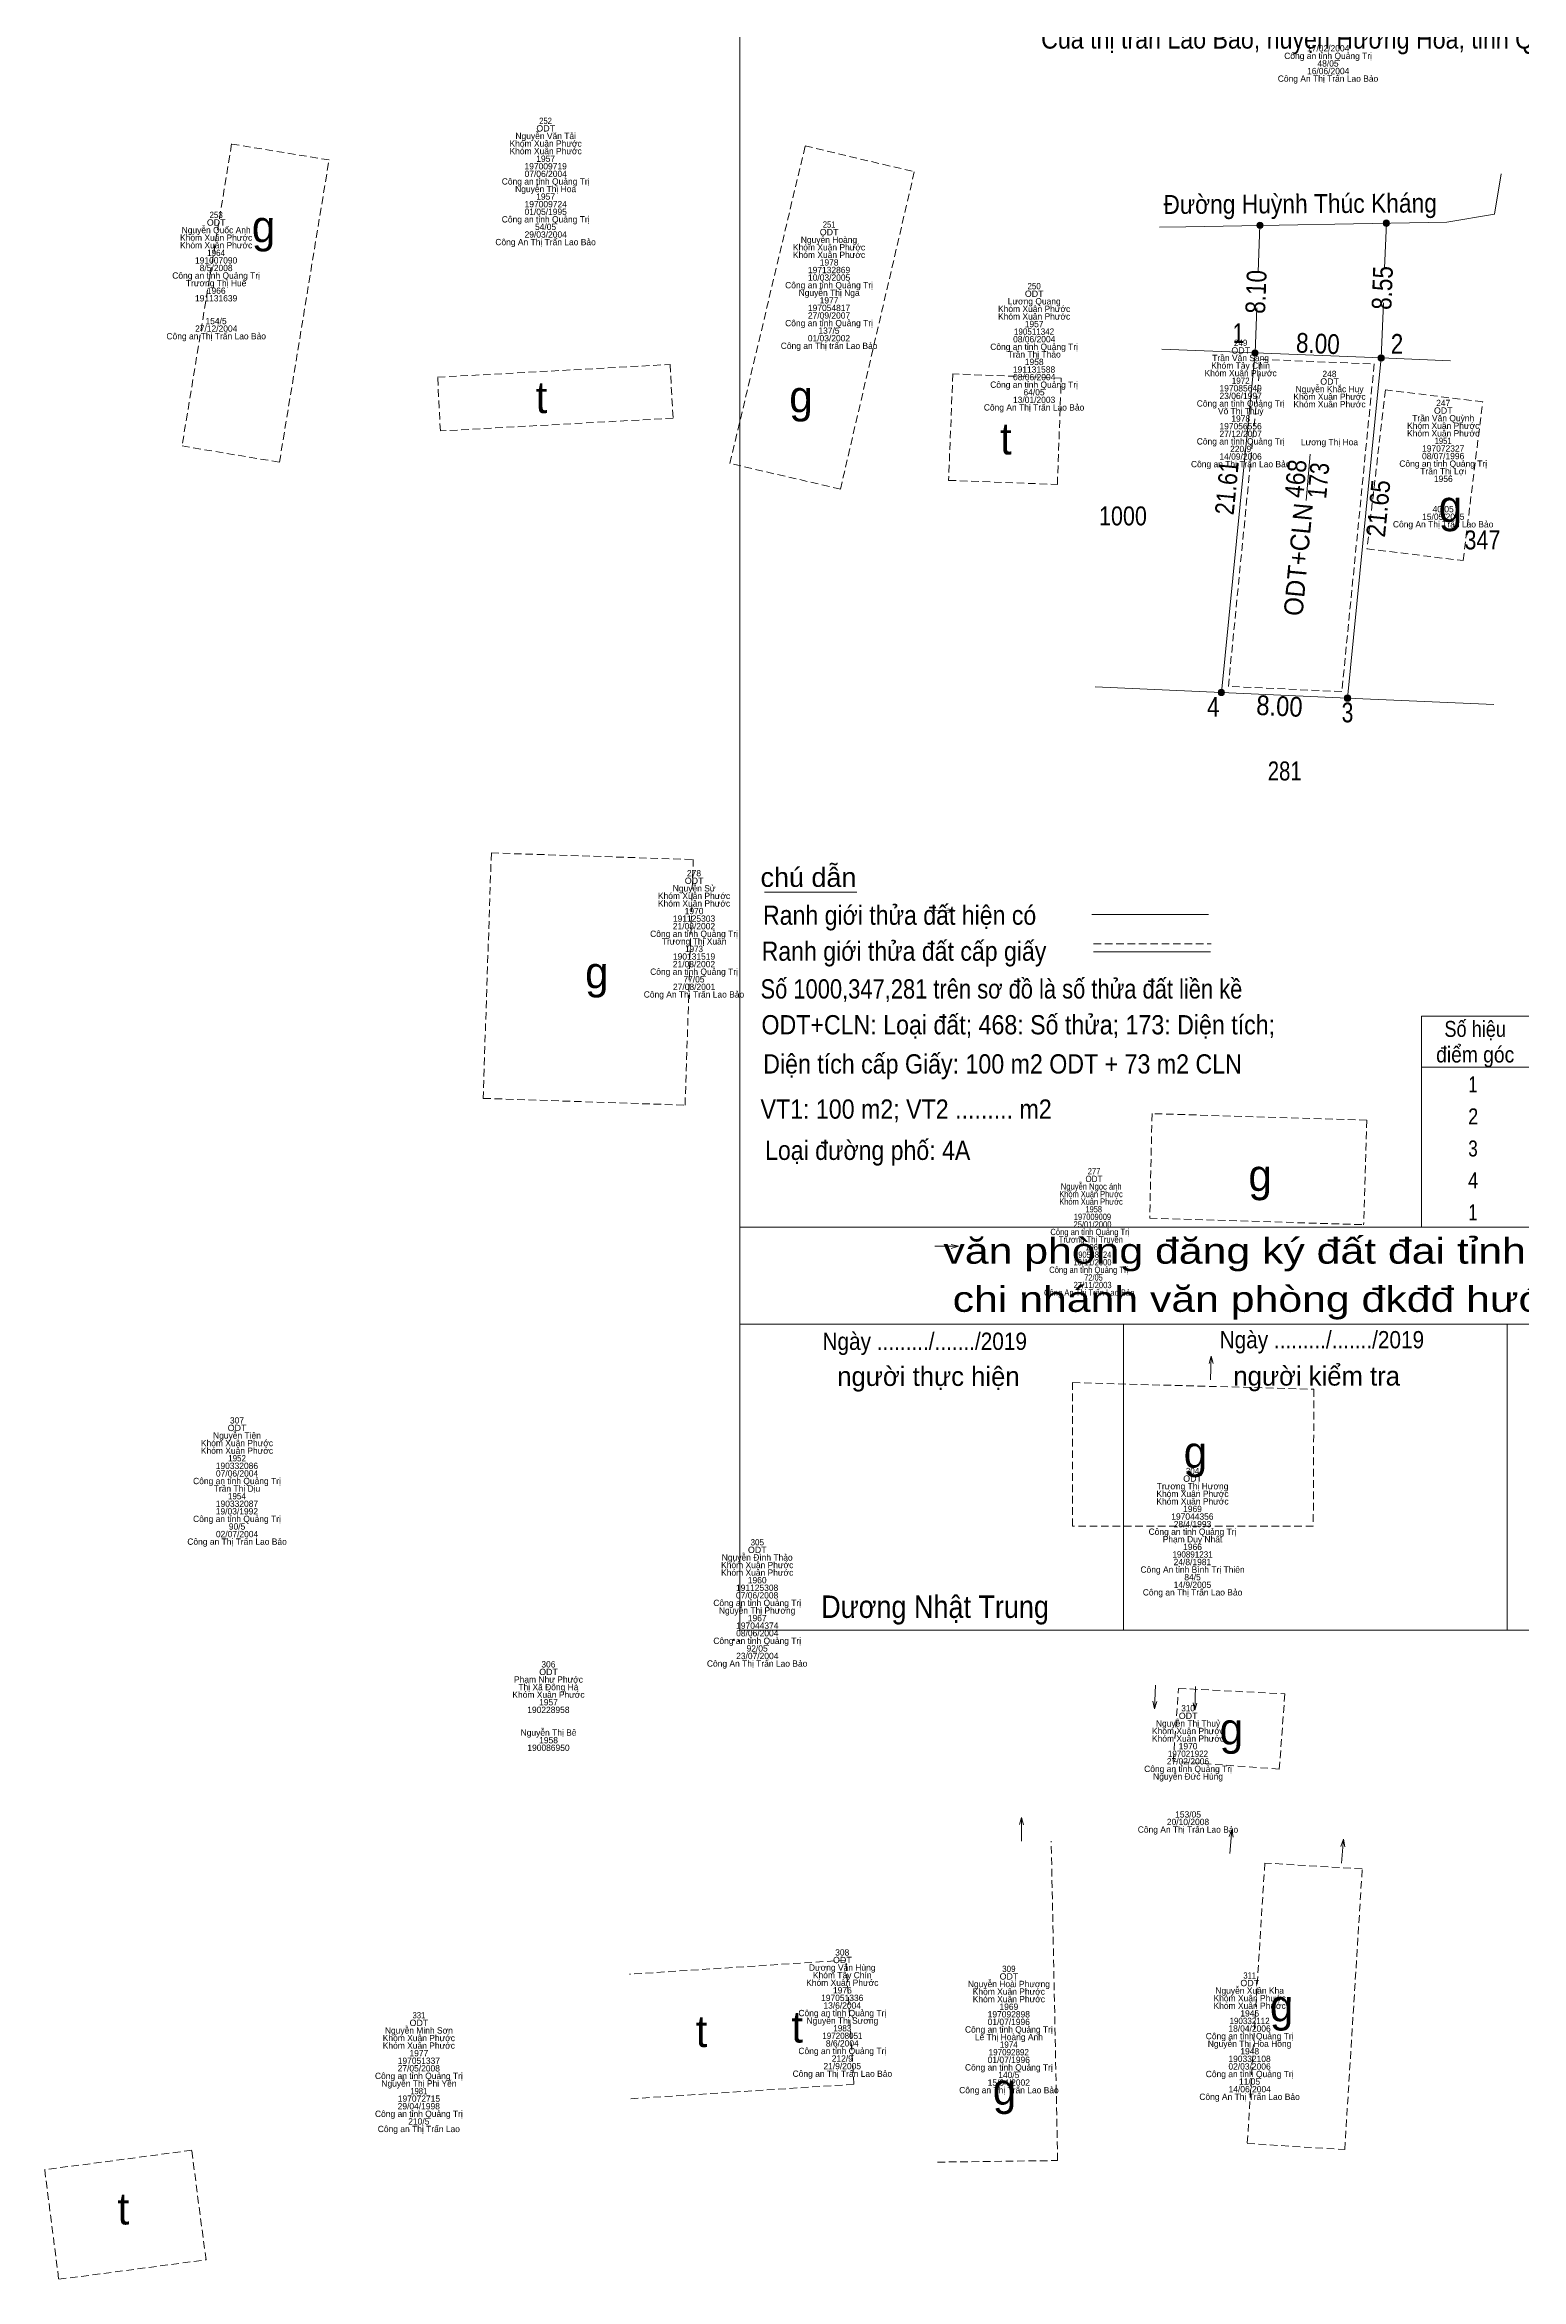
# Model space of a CAD drawing. Header units: metres. Extents: x 537497 to 538007, y 1836993 to 1837512.
# Drawn here: x 537500.6 to 537594.1, y 1837105.9 to 1837247.4 of the extents above; entities that cross this region are included whole.
import ezdxf
from ezdxf.enums import TextEntityAlignment as Align

# ---------------------------------------------------------------- set-up
doc = ezdxf.new("R2010")
doc.units = ezdxf.units.M
doc.header["$LTSCALE"] = 0.16
doc.header["$PDMODE"] = 32
doc.header["$PDSIZE"] = 0.08
doc.linetypes.add('MEDIUM_DASHED', pattern=[4.5, 3, -1.5])
for name, color, linetype, lineweight in [('1', 7, 'Continuous', 13), ('10', 7, 'Continuous', 13), ('14', 7, 'MEDIUM_DASHED', 13), ('16', 7, 'Continuous', 13), ('17', 7, 'Continuous', 13), ('23', 7, 'Continuous', 13), ('5', 7, 'Continuous', 13), ('6', 7, 'Continuous', 13), ('63', 7, 'Continuous', 13)]:
    doc.layers.add(name, color=color, linetype=linetype, lineweight=lineweight)
doc.layers.add('15', color=7, linetype='Continuous')

msp = doc.modelspace()

# ---------------------------------------------------------------- hatches: boundary and pattern name
at = {"layer": '17'}
for points in [[(537577.75, 1837235.93, 1), (537577.35, 1837235.93, 1)], [(537585.76, 1837236.07, 1), (537585.36, 1837236.07, 1)], [(537577.44, 1837227.85, 1), (537577.04, 1837227.85, 1)], [(537585.43, 1837227.53, 1), (537585.03, 1837227.53, 1)], [(537575.31, 1837206.35, 1), (537574.91, 1837206.35, 1)], [(537583.3, 1837205.99, 1), (537582.9, 1837205.99, 1)]]:
    msp.add_hatch(color=256, dxfattribs=at).paths.add_polyline_path(points)

# ---------------------------------------------------------------- linework, layer by layer
at = {"layer": '1'}
for p, q in [((537571.33, 1837228.08), (537577.24, 1837227.85)), ((537585.23, 1837227.53), (537577.24, 1837227.85)), ((537589.62, 1837227.36), (537585.23, 1837227.53)), ((537580.47, 1837218.51), (537580.74, 1837221.43)), ((537575.11, 1837206.35), (537583.1, 1837205.99))]:
    msp.add_line(p, q, dxfattribs=at)
msp.add_lwpolyline([(537567.12, 1837206.71), (537575.11, 1837206.35), (537577.24, 1837227.85)], dxfattribs=at)
msp.add_lwpolyline([(537577.24, 1837227.85), (537585.23, 1837227.53), (537583.1, 1837205.99), (537575.11, 1837206.35)], close=True, dxfattribs=at)
at = {"layer": '1', "linetype": 'MEDIUM_DASHED'}
msp.add_lwpolyline([(537577.6, 1837227.44), (537584.79, 1837227.15), (537582.74, 1837206.41), (537575.55, 1837206.73)], close=True, dxfattribs=at)
at = {"layer": '10'}
msp.add_line((537592.36, 1837205.58), (537583.1, 1837205.99), dxfattribs=at)
msp.add_lwpolyline([(537592.84, 1837239.19), (537592.4, 1837236.63), (537589.39, 1837236.14), (537572.86, 1837235.84)], dxfattribs=at)
at = {"layer": '14'}
for p, q in [((537528.87, 1837196.19), (537541.66, 1837195.77)), ((537584.32, 1837179.27), (537584.12, 1837172.65)), ((537551.33, 1837126.08), (537537.63, 1837125.19))]:
    msp.add_line(p, q, dxfattribs=at)
for points in [[(537509.28, 1837221.96), (537515.45, 1837220.93), (537518.59, 1837240.07), (537512.42, 1837241.08)], [(537555.66, 1837239.32), (537550.98, 1837219.23), (537543.98, 1837220.85), (537548.75, 1837240.96)], [(537540.38, 1837223.72), (537525.64, 1837222.91), (537525.47, 1837226.31), (537540.19, 1837227.12)], [(537558.1, 1837226.52), (537557.83, 1837219.78), (537564.72, 1837219.52), (537564.97, 1837226.26)], [(537585.5, 1837225.51), (537584.33, 1837215.45), (537590.42, 1837214.7), (537591.66, 1837224.75)], [(537565.69, 1837162.65), (537580.97, 1837162.23), (537580.93, 1837153.56), (537565.69, 1837153.56)], [(537572.4, 1837143.29), (537579.13, 1837142.94), (537578.78, 1837138.18), (537572.06, 1837138.67)], [(537584.03, 1837131.86), (537577.86, 1837132.23), (537576.75, 1837114.47), (537582.92, 1837114.08)], [(537500.58, 1837112.81), (537501.47, 1837105.87), (537510.8, 1837107.1), (537509.89, 1837114.04)]]:
    msp.add_lwpolyline(points, close=True, dxfattribs=at)
for points in [[(537528.87, 1837196.19), (537528.35, 1837180.65), (537541.14, 1837180.22), (537541.66, 1837195.77)], [(537584.32, 1837179.27), (537570.72, 1837179.68), (537570.57, 1837173.06), (537584.12, 1837172.65)], [(537557.13, 1837113.29), (537564.74, 1837113.39), (537564.33, 1837133.61)], [(537537.7, 1837117.3), (537551.84, 1837118.22), (537551.33, 1837126.08)]]:
    msp.add_lwpolyline(points, dxfattribs=at)
at = {"layer": '16'}
for p, q in [((537558.24, 1837192.54), (537557.78, 1837192.41)), ((537558.45, 1837171.28), (537557.99, 1837171.15)), ((537574.46, 1837164.32), (537574.58, 1837163.86)), ((537570.88, 1837142), (537570.77, 1837142.47)), ((537573.42, 1837141.9), (537573.32, 1837142.37)), ((537562.44, 1837135.11), (537562.57, 1837134.65)), ((537575.78, 1837134.34), (537575.86, 1837133.87)), ((537582.84, 1837133.73), (537582.92, 1837133.26))]:
    msp.add_line(p, q, dxfattribs=at)
for points in [[(537556.74, 1837192.52), (537558.24, 1837192.54), (537557.79, 1837192.66)], [(537556.95, 1837171.28), (537558.45, 1837171.28), (537557.99, 1837171.4)], [(537574.43, 1837162.82), (537574.46, 1837164.32), (537574.33, 1837163.87)], [(537570.94, 1837143.5), (537570.88, 1837142), (537571.02, 1837142.45)], [(537573.48, 1837143.4), (537573.42, 1837141.9), (537573.56, 1837142.35)], [(537562.45, 1837133.61), (537562.44, 1837135.11), (537562.32, 1837134.66)], [(537575.64, 1837132.84), (537575.78, 1837134.34), (537575.61, 1837133.9)], [(537582.71, 1837132.23), (537582.84, 1837133.73), (537582.68, 1837133.28)]]:
    msp.add_lwpolyline(points, dxfattribs=at)
at = {"layer": '17'}
for p, q in [((537571.2, 1837235.81), (537572.86, 1837235.84)), ((537577.55, 1837235.93), (537577.44, 1837232.97)), ((537585.56, 1837236.07), (537585.45, 1837233.21)), ((537577.35, 1837230.71), (537577.24, 1837227.85)), ((537585.37, 1837231.03), (537585.23, 1837227.53)), ((537585.23, 1837227.53), (537583.1, 1837205.99)), ((537546.17, 1837193.7), (537552.03, 1837193.7))]:
    msp.add_line(p, q, dxfattribs=at)
for centre in [(537577.55, 1837235.93), (537585.56, 1837236.07), (537577.24, 1837227.85), (537585.23, 1837227.53), (537575.11, 1837206.35), (537583.1, 1837205.99)]:
    msp.add_circle(centre, 0.2, dxfattribs=at)
at = {"layer": '23'}
msp.add_line((537592.4, 1837236.63), (537589.39, 1837236.14), dxfattribs=at)
at = {"layer": '5'}
for p, q in [((537544.61, 1837172.49), (537617.51, 1837172.49)), ((537544.61, 1837166.34), (537617.35, 1837166.34)), ((537544.61, 1837166.34), (537617.35, 1837166.34)), ((537544.61, 1837166.34), (537617.35, 1837166.34)), ((537568.91, 1837146.98), (537568.91, 1837166.34)), ((537593.21, 1837146.98), (537593.21, 1837166.34))]:
    msp.add_line(p, q, dxfattribs=at)
msp.add_lwpolyline([(537544.61, 1837261.84), (537617.51, 1837261.84), (537617.51, 1837146.98), (537544.61, 1837146.98)], close=True, dxfattribs=at)
msp.add_lwpolyline([(537617.51, 1837146.98), (537544.61, 1837146.98), (537544.61, 1837166.34)], dxfattribs=at)
for p in [(537544.23, 1837146.36), (537544.56, 1837146.29)]:
    msp.add_point(p, dxfattribs=at)
at = {"layer": '6'}
for p, q in [((537566.9, 1837192.3), (537574.3, 1837192.3)), ((537567.01, 1837189.92), (537574.42, 1837189.92))]:
    msp.add_line(p, q, dxfattribs=at)
at = {"layer": '6', "linetype": 'MEDIUM_DASHED'}
msp.add_line((537567.01, 1837190.43), (537574.46, 1837190.43), dxfattribs=at)
at = {"layer": '63'}
msp.add_line((537587.78, 1837182.62), (537617.51, 1837182.62), dxfattribs=at)
msp.add_lwpolyline([(537587.78, 1837185.86), (537617.51, 1837185.86), (537617.51, 1837172.49), (537587.78, 1837172.49)], close=True, dxfattribs=at)

# ---------------------------------------------------------------- texts
at = {"layer": '1'}
for s, rotation, width, p in [('Đường Huỳnh Thúc Kháng', 0.32, 0.9, (537580.102, 1837236.698)), ('21.61', 84.342, 0.85, (537576.051, 1837219.251)), ('468', 84.635, 0.9, (537580.411, 1837219.834)), ('173', 84.635, 0.85, (537581.85, 1837219.714)), ('21.65', 84.342, 0.9, (537585.645, 1837217.941)), ('ODT+CLN', 84.635, 0.95, (537580.578, 1837214.714))]:
    msp.add_text(s, height=1.2, rotation=rotation, dxfattribs=dict(at, width=width)).set_placement(p, align=Align.CENTER)
for s, width, p in [('1000', 0.85, (537568.875, 1837216.93)), ('347', 0.85, (537591.645, 1837215.41)), ('281', 0.8, (537579.12, 1837200.78))]:
    msp.add_text(s, height=1.2, dxfattribs=dict(at, width=width)).set_placement(p, align=Align.CENTER)
at = {"layer": '15'}
for s, p in [('17/02/2004', (537581.875, 1837246.94)), ('Công an tỉnh Quảng Trị', (537581.87, 1837246.46)), ('16/06/2004', (537581.875, 1837245.5)), ('48/05', (537581.865, 1837245.98)), ('Công An Thị Trấn Lao Bảo', (537581.865, 1837245.02)), ('Nguyễn Văn Tải', (537532.315, 1837241.39)), ('Khóm Xuân Phước', (537532.31, 1837240.91)), ('Khóm Xuân Phước', (537532.31, 1837240.43)), ('1957', (537532.31, 1837239.95)), ('Công an tỉnh Quảng Trị', (537532.31, 1837238.51)), ('07/06/2004', (537532.315, 1837238.99)), ('197009719', (537532.31, 1837239.47)), ('Nguyễn Thị Hoa', (537532.31, 1837238.03)), ('197009724', (537532.315, 1837237.07)), ('1957', (537532.31, 1837237.55)), ('Nguyễn Quốc Anh', (537511.44, 1837235.43)), ('Công an tỉnh Quảng Trị', (537532.31, 1837236.11)), ('01/05/1995', (537532.315, 1837236.59)), ('54/05', (537532.305, 1837235.63)), ('Khóm Xuân Phước', (537511.44, 1837234.95)), ('Khóm Xuân Phước', (537511.44, 1837234.47)), ('Công An Thị Trấn Lao Bảo', (537532.305, 1837234.67)), ('29/03/2004', (537532.315, 1837235.15)), ('Khóm Xuân Phước', (537550.26, 1837234.34)), ('Nguyễn Hoàng', (537550.255, 1837234.82)), ('191007090', (537511.44, 1837233.51)), ('8/5/2008', (537511.44, 1837233.03)), ('Khóm Xuân Phước', (537550.26, 1837233.86)), ('197132869', (537550.26, 1837232.9)), ('1978', (537550.265, 1837233.38)), ('Công an tỉnh Quảng Trị', (537511.44, 1837232.55)), ('Trương Thị Huê', (537511.44, 1837232.07)), ('1966', (537511.445, 1837231.59)), ('Công an tỉnh Quảng Trị', (537550.26, 1837231.94)), ('Nguyễn Thị Nga', (537550.265, 1837231.46)), ('10/03/2005', (537550.265, 1837232.42)), ('191131639', (537511.44, 1837231.11)), ('27/09/2007', (537550.26, 1837230.02)), ('197054817', (537550.26, 1837230.5)), ('1977', (537550.26, 1837230.98)), ('Khóm Xuân Phước', (537563.25, 1837230.44)), ('Khóm Xuân Phước', (537563.25, 1837229.96)), ('Lương Quang', (537563.255, 1837230.92)), ('Công an Thị Trấn Lao Bảo', (537511.445, 1837228.71)), ('27/12/2004', (537511.445, 1837229.19)), ('154/5', (537511.435, 1837229.67)), ('Công an tỉnh Quảng Trị', (537550.26, 1837229.54)), ('01/03/2002', (537550.255, 1837228.58)), ('137/5', (537550.255, 1837229.06)), ('08/06/2004', (537563.255, 1837228.52)), ('1957', (537563.25, 1837229.48)), ('Công an Thị trấn Lao Bảo', (537550.265, 1837228.1)), ('Công an tỉnh Quảng Trị', (537563.25, 1837228.04)), ('Trần Thị Thảo', (537563.255, 1837227.56)), ('1958', (537563.255, 1837227.08)), ('Trần Văn Sáng', (537576.33, 1837227.33)), ('Công an tỉnh Quảng Trị', (537563.25, 1837225.64)), ('08/06/2004', (537563.255, 1837226.12)), ('191131588', (537563.245, 1837226.6)), ('Khóm Xuân Phước', (537576.33, 1837226.37)), ('Khóm Tây Chín', (537576.325, 1837226.85)), ('248', (537581.955, 1837226.32)), ('Công An Thị Trấn Lao Bảo', (537563.245, 1837224.2)), ('13/01/2003', (537563.25, 1837224.68)), ('64/05', (537563.245, 1837225.16)), ('Công an tỉnh Quảng Trị', (537576.33, 1837224.45)), ('23/06/1997', (537576.33, 1837224.93)), ('197085649', (537576.33, 1837225.41)), ('Khóm Xuân Phước', (537581.96, 1837224.88)), ('Khóm Xuân Phước', (537581.96, 1837224.4)), ('Nguyễn Khắc Huy', (537581.96, 1837225.36)), ('247', (537589.16, 1837224.48)), ('Võ Thị Thuý', (537576.335, 1837223.97)), ('197056556', (537576.325, 1837223.01)), ('1978', (537576.335, 1837223.49)), ('Khóm Xuân Phước', (537589.16, 1837223.04)), ('Trần Văn Quỳnh', (537589.16, 1837223.52)), ('Công an tỉnh Quảng Trị', (537576.33, 1837222.05)), ('27/12/2007', (537576.33, 1837222.53)), ('220/9', (537576.33, 1837221.57)), ('Lương Thị Hoa', (537581.955, 1837222)), ('Khóm Xuân Phước', (537589.16, 1837222.56)), ('197072327', (537589.16, 1837221.6)), ('Công an Thị Trấn Lao Bảo', (537576.335, 1837220.61)), ('14/09/2006', (537576.325, 1837221.09)), ('Công an tỉnh Quảng Trị', (537589.16, 1837220.64)), ('Trần Thị Lợi', (537589.16, 1837220.16)), ('08/07/1996', (537589.155, 1837221.12)), ('1956', (537589.165, 1837219.68)), ('15/05/2005', (537589.165, 1837217.28)), ('40/05', (537589.155, 1837217.76)), ('Công An Thị Trấn Lao Bảo', (537589.155, 1837216.8)), ('278', (537541.705, 1837194.71)), ('Khóm Xuân Phước', (537541.71, 1837193.27)), ('Nguyễn Sử', (537541.715, 1837193.75)), ('Khóm Xuân Phước', (537541.71, 1837192.79)), ('191125303', (537541.71, 1837191.83)), ('1970', (537541.71, 1837192.31)), ('Công an tỉnh Quảng Trị', (537541.71, 1837190.87)), ('Trương Thị Xuân', (537541.715, 1837190.39)), ('21/08/2002', (537541.705, 1837191.35)), ('21/08/2002', (537541.705, 1837188.95)), ('190131519', (537541.71, 1837189.43)), ('Công an tỉnh Quảng Trị', (537541.71, 1837188.47)), ('27/08/2001', (537541.715, 1837187.51)), ('77/05', (537541.705, 1837187.99)), ('Công An Thị Trấn Lao Bảo', (537541.705, 1837187.03)), ('Nguyễn Tiên', (537512.76, 1837159.1)), ('307', (537512.76, 1837160.06)), ('Khóm Xuân Phước', (537512.76, 1837158.62)), ('Khóm Xuân Phước', (537512.76, 1837158.14)), ('Công an tỉnh Quảng Trị', (537512.76, 1837156.22)), ('07/06/2004', (537512.765, 1837156.7)), ('190332086', (537512.755, 1837157.18)), ('Trần Thị Dịu', (537512.76, 1837155.74)), ('190332087', (537512.76, 1837154.78)), ('Trương Thị Hương', (537573.285, 1837155.89)), ('Khóm Xuân Phước', (537573.28, 1837155.41)), ('Khóm Xuân Phước', (537573.28, 1837154.93)), ('Công an tỉnh Quảng Trị', (537512.76, 1837153.82)), ('19/03/1992', (537512.755, 1837154.3)), ('90/5', (537512.765, 1837153.34)), ('197044356', (537573.275, 1837153.97)), ('28/4/1993', (537573.28, 1837153.49)), ('1969', (537573.28, 1837154.45)), ('Công an Thị Trấn Lao Bảo', (537512.765, 1837152.38)), ('02/07/2004', (537512.765, 1837152.86)), ('Công an tỉnh Quảng Trị', (537573.28, 1837153.01)), ('Phạm Duy Nhất', (537573.28, 1837152.53)), ('1966', (537573.285, 1837152.05)), ('Khóm Xuân Phước', (537545.71, 1837150.9)), ('Nguyễn Đình Thảo', (537545.71, 1837151.38)), ('Công An tỉnh Bình Trị Thiên', (537573.285, 1837150.61)), ('24/8/1981', (537573.275, 1837151.09)), ('Khóm Xuân Phước', (537545.71, 1837150.42)), ('191125308', (537545.705, 1837149.46)), ('1960', (537545.71, 1837149.94)), ('Công an Thị Trấn Lao Bảo', (537573.285, 1837149.17)), ('14/9/2005', (537573.275, 1837149.65)), ('84/5', (537573.285, 1837150.13)), ('Công an tỉnh Quảng Trị', (537545.71, 1837148.5)), ('Nguyễn Thị Phương', (537545.705, 1837148.02)), ('07/06/2008', (537545.705, 1837148.98)), ('08/06/2004', (537545.715, 1837146.58)), ('197044374', (537545.715, 1837147.06)), ('1967', (537545.71, 1837147.54)), ('Công an tỉnh Quảng Trị', (537545.71, 1837146.1)), ('23/07/2004', (537545.715, 1837145.14)), ('92/05', (537545.705, 1837145.62)), ('Phạm Như Phước', (537532.49, 1837143.65)), ('306', (537532.485, 1837144.61)), ('Công An Thị Trấn Lao Bảo', (537545.705, 1837144.66)), ('Khóm Xuân Phước', (537532.49, 1837142.69)), ('Thị Xã Đông Hà', (537532.485, 1837143.17)), ('1957', (537532.49, 1837142.21)), ('190228958', (537532.485, 1837141.73)), ('Nguyễn Thị Thuỷ', (537573, 1837140.87)), ('Nguyễn Thị Bê', (537532.495, 1837140.29)), ('190086950', (537532.49, 1837139.33)), ('1958', (537532.495, 1837139.81)), ('Khóm Xuân Phước', (537573, 1837140.39)), ('Khóm Xuân Phước', (537573, 1837139.91)), ('1970', (537573, 1837139.43)), ('Công an tỉnh Quảng Trị', (537573, 1837137.99)), ('27/02/2006', (537572.995, 1837138.47)), ('Nguyễn Đức Hùng', (537573, 1837137.51)), ('153/05', (537573, 1837135.11)), ('Công An Thị Trấn Lao Bảo', (537572.995, 1837134.15)), ('20/10/2008', (537572.995, 1837134.63)), ('Dương Văn Hùng', (537551.095, 1837125.41)), ('308', (537551.095, 1837126.37)), ('Khóm Xuân Phước', (537551.1, 1837124.45)), ('Khóm Tây Chín', (537551.095, 1837124.93)), ('1976', (537551.105, 1837123.97)), ('Nguyễn Hoài Phương', (537561.65, 1837124.37)), ('Khóm Xuân Phước', (537561.65, 1837123.89)), ('Nguyễn Xuân Kha', (537576.9, 1837123.95)), ('Công an tỉnh Quảng Trị', (537551.1, 1837122.53)), ('197051336', (537551.095, 1837123.49)), ('13/6/2004', (537551.095, 1837123.01)), ('Khóm Xuân Phước', (537561.65, 1837123.41)), ('197092898', (537561.645, 1837122.45)), ('1969', (537561.65, 1837122.93)), ('Khóm Xuân Phước', (537576.9, 1837123.47)), ('Khóm Xuân Phước', (537576.9, 1837122.99)), ('1946', (537576.905, 1837122.51)), ('Khóm Xuân Phước', (537524.28, 1837120.95)), ('Nguyễn Minh Sơn', (537524.28, 1837121.43)), ('Nguyễn Thị Sương', (537551.105, 1837122.05)), ('Công an tỉnh Quảng Trị', (537561.65, 1837121.49)), ('Lê Thị Hoàng Anh', (537561.65, 1837121.01)), ('01/07/1996', (537561.645, 1837121.97)), ('Công an tỉnh Quảng Trị', (537576.9, 1837121.07)), ('18/04/2006', (537576.895, 1837121.55)), ('Khóm Xuân Phước', (537524.28, 1837120.47)), ('197051337', (537524.28, 1837119.51)), ('1977', (537524.28, 1837119.99)), ('Công an tỉnh Quảng Trị', (537551.1, 1837120.13)), ('8/6/2004', (537551.1, 1837120.61)), ('212/9', (537551.1, 1837119.65)), ('01/07/1996', (537561.645, 1837119.57)), ('Nguyễn Thị Hoa Hồng', (537576.895, 1837120.59)), ('190332108', (537576.895, 1837119.63)), ('1948', (537576.905, 1837120.11)), ('Công an tỉnh Quảng Trị', (537524.28, 1837118.55)), ('Nguyễn Thị Phi Yến', (537524.285, 1837118.07)), ('27/05/2008', (537524.275, 1837119.03)), ('Công an Thị Trấn Lao Bảo', (537551.105, 1837118.69)), ('21/9/2005', (537551.095, 1837119.17)), ('Công an tỉnh Quảng Trị', (537561.65, 1837119.09)), ('15/04/2002', (537561.645, 1837118.13)), ('140/5', (537561.645, 1837118.61)), ('Công an tỉnh Quảng Trị', (537576.9, 1837118.67)), ('02/03/2006', (537576.895, 1837119.15)), ('11/05', (537576.895, 1837118.19)), ('29/04/1998', (537524.275, 1837116.63)), ('197072715', (537524.285, 1837117.11)), ('Công an Thị Trấn Lao Bảo', (537561.655, 1837117.65)), ('Công An Thị Trấn Lao Bảo', (537576.895, 1837117.23)), ('14/06/2004', (537576.905, 1837117.71)), ('Công an tỉnh Quảng Trị', (537524.28, 1837116.15)), ('Công an Thị Trấn Lao', (537524.28, 1837115.19)), ('210/5', (537524.275, 1837115.67))]:
    msp.add_text(s, height=0.4, dxfattribs=at).set_placement(p, align=Align.CENTER)
for s, width, p in [('ODT', 1.05, (537532.315, 1837241.87)), ('252', 0.9, (537532.305, 1837242.35)), ('ODT', 1.05, (537511.445, 1837235.91)), ('253', 0.95, (537511.44, 1837236.39)), ('251', 0.9, (537550.265, 1837235.78)), ('ODT', 1.05, (537550.265, 1837235.3)), ('1964', 0.95, (537511.435, 1837233.99)), ('ODT', 1.05, (537563.255, 1837231.4)), ('250', 0.95, (537563.25, 1837231.88)), ('190511342', 0.95, (537563.245, 1837229)), ('ODT', 1.05, (537576.335, 1837227.81)), ('249', 0.95, (537576.33, 1837228.29)), ('1972', 0.95, (537576.335, 1837225.89)), ('ODT', 1.05, (537581.965, 1837225.84)), ('ODT', 1.05, (537589.165, 1837224)), ('1951', 0.9, (537589.155, 1837222.08)), ('ODT', 1.05, (537541.715, 1837194.23)), ('1973', 0.95, (537541.71, 1837189.91)), ('Nguyễn Ngọc ánh', 0.9, (537566.865, 1837174.87)), ('ODT', 0.95, (537567.035, 1837175.35)), ('277', 0.9, (537567.045, 1837175.83)), ('Khóm Xuân Phước', 0.85, (537566.855, 1837174.39)), ('Khóm Xuân Phước', 0.85, (537566.855, 1837173.91)), ('1958', 0.85, (537567.025, 1837173.43)), ('Công an tỉnh Quảng Trị', 0.9, (537566.78, 1837171.99)), ('25/01/2000', 0.9, (537566.945, 1837172.47)), ('197009009', 0.85, (537566.945, 1837172.95)), ('Trương Thị Truyền', 0.9, (537566.84, 1837171.51)), ('190548724', 0.85, (537566.96, 1837170.55)), ('1960', 0.85, (537567.025, 1837171.03)), ('Công an tỉnh Quảng Trị ', 0.9, (537566.775, 1837169.59)), ('10/11/2000', 0.9, (537566.945, 1837170.07)), ('72/05', 0.85, (537567.01, 1837169.11)), ('Công An Thị Trấn Lao Bảo', 0.9, (537566.74, 1837168.15)), ('27/11/2003', 0.9, (537566.95, 1837168.63)), ('ODT', 1.05, (537512.765, 1837159.58)), ('1952', 0.95, (537512.765, 1837157.66)), ('ODT', 1.05, (537573.285, 1837156.37)), ('304', 0.95, (537573.285, 1837156.85)), ('1954', 0.95, (537512.755, 1837155.26)), ('305', 0.95, (537545.715, 1837152.34)), ('ODT', 1.05, (537545.715, 1837151.86)), ('190891231', 0.95, (537573.285, 1837151.57)), ('ODT', 1.05, (537532.495, 1837144.13)), ('ODT', 1.05, (537573.005, 1837141.35)), ('310', 0.95, (537573, 1837141.83)), ('197021922', 0.95, (537572.995, 1837138.95)), ('ODT', 1.05, (537551.105, 1837125.89)), ('309', 0.95, (537561.65, 1837125.33)), ('ODT', 1.05, (537561.655, 1837124.85)), ('ODT', 1.05, (537576.905, 1837124.43)), ('311', 0.9, (537576.905, 1837124.91)), ('331', 0.9, (537524.285, 1837122.39)), ('ODT', 1.05, (537524.285, 1837121.91)), ('197208051', 0.95, (537551.105, 1837121.09)), ('1983', 0.95, (537551.1, 1837121.57)), ('190332112', 0.95, (537576.895, 1837122.03)), ('197092892', 0.95, (537561.645, 1837120.05)), ('1974', 0.95, (537561.645, 1837120.53)), ('1981', 0.9, (537524.275, 1837117.59))]:
    msp.add_text(s, height=0.4, dxfattribs=dict(at, width=width)).set_placement(p, align=Align.CENTER)
at = {"layer": '16'}
for s, p in [('g', (537513.7, 1837234.86)), ('t', (537531.67, 1837224.04)), ('g', (537547.74, 1837224.09)), ('t', (537561.09, 1837221.42)), ('g', (537588.87, 1837217.14)), ('g', (537534.81, 1837187.62)), ('g', (537576.82, 1837174.78)), ('g', (537572.72, 1837157.25)), ('g', (537575, 1837139.73)), ('t', (537547.87, 1837120.86)), ('g', (537578.18, 1837122.2)), ('t', (537541.81, 1837120.58)), ('g', (537560.63, 1837116.92)), ('t', (537505.19, 1837109.34))]:
    msp.add_text(s, height=2, dxfattribs=at).set_placement(p)
at = {"layer": '17', "width": 0.85}
for s, rotation, p in [('8.10', 87.803, (537577.925, 1837231.696)), ('8.55', 87.787, (537585.924, 1837231.946))]:
    msp.add_text(s, height=1.25, rotation=rotation, dxfattribs=at).set_placement(p, align=Align.CENTER)
at = {"layer": '5'}
for s, height, width, p in [('Của thị trấn Lao Bảo, huyện Hướng Hóa, tỉnh Quảng Trị', 1.22, 0.9, (537581.97, 1837247.12)), ('văn phòng đăng ký đất đai tỉnh quảng trị', 1.62, 1.25, (537581.595, 1837170.18)), ('chi nhánh văn phòng đkđđ hướng hóa', 1.62, 1.25, (537581.04, 1837167.13)), ('Ngày ........./......./2019', 1.094, 0.9, (537556.32, 1837164.72)), ('Ngày ........./......./2019', 1.094, 0.9, (537581.475, 1837164.82)), ('Dương Nhật Trung', 1.42, 0.9, (537556.975, 1837147.75))]:
    msp.add_text(s, height=height, dxfattribs=dict(at, width=width)).set_placement(p, align=Align.CENTER)
for s, p in [('người thực hiện', (537556.555, 1837162.44)), ('người kiểm tra', (537581.145, 1837162.46))]:
    msp.add_text(s, height=1.215, dxfattribs=at).set_placement(p, align=Align.CENTER)
at = {"layer": '6'}
for s, height, width, p in [('chú dẫn', 1.215, 1.05, (537545.92, 1837194.04)), ('Ranh giới thửa đất hiện có ', 1.215, 0.9, (537546.08, 1837191.64)), ('Ranh giới thửa đất cấp giấy', 1.215, 0.9, (537545.99, 1837189.36)), ('Số 1000,347,281 trên sơ đồ là số thửa đất liền kề', 1.22, 0.85, (537545.92, 1837186.97)), ('ODT+CLN: Loại đất; 468: Số thửa; 173: Diện tích;', 1.22, 0.9, (537545.98, 1837184.7)), ('Diện tích cấp Giấy: 100 m2 ODT + 73 m2 CLN', 1.22, 0.9, (537546.09, 1837182.22)), ('VT1: 100 m2; VT2 ......... m2', 1.22, 0.9, (537545.92, 1837179.36)), ('Loại đường phố: 4A', 1.215, 0.9, (537546.21, 1837176.75))]:
    msp.add_text(s, height=height, dxfattribs=dict(at, width=width)).set_placement(p)
at = {"layer": '63'}
for s, width, p in [(' 1', 0.75, (537576.53, 1837228.47)), (' 2', 0.85, (537586.63, 1837227.8)), (' 4', 0.85, (537574.99, 1837204.82)), (' 3', 0.8, (537583.47, 1837204.46))]:
    msp.add_text(s, height=1.25, dxfattribs=dict(at, width=width)).set_placement(p, align=Align.RIGHT)
for rotation, width, p in [(357.707, 0.85, (537581.2, 1837227.823)), (357.42, 0.9, (537578.762, 1837204.866))]:
    msp.add_text('8.00', height=1.25, rotation=rotation, dxfattribs=dict(at, width=width)).set_placement(p, align=Align.CENTER)
for s, width, p in [('Số hiệu', 0.85, (537591.185, 1837184.54)), ('điểm góc', 0.9, (537591.185, 1837182.92)), (' 1', 0.75, (537590.9, 1837181.03)), (' 2', 0.85, (537590.9, 1837179)), (' 3', 0.8, (537590.895, 1837176.97)), (' 4', 0.85, (537590.895, 1837174.95)), (' 1', 0.75, (537590.9, 1837172.93))]:
    msp.add_text(s, height=1.012, dxfattribs=dict(at, width=width)).set_placement(p, align=Align.CENTER)

doc.saveas('drawing.dxf')
